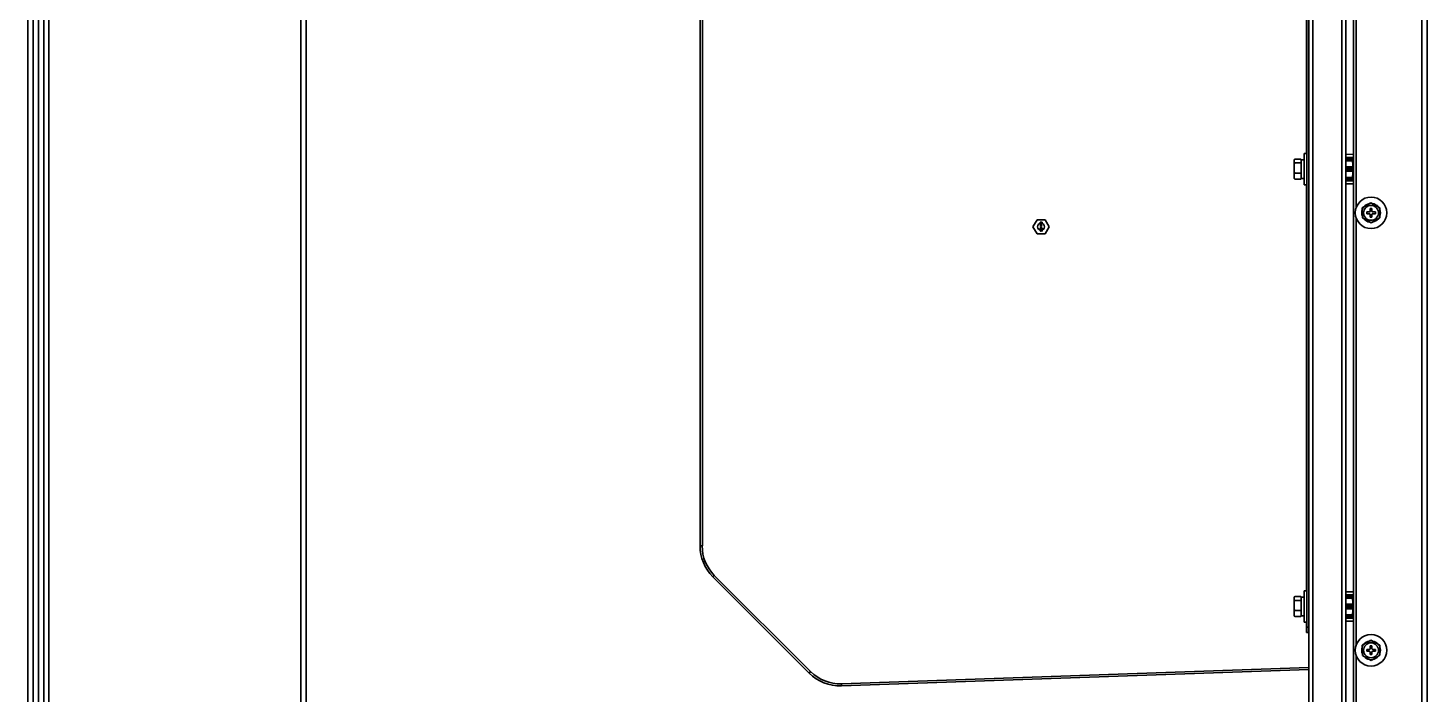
# Model space of a CAD drawing. Header units: millimetres. Extents: x 32496 to 166256, y 3504 to 23939.
# Drawn here: x 83471 to 84271, y 20642 to 21023 of the extents above; entities that cross this region are included whole.
import ezdxf

# ---------------------------------------------------------------- set-up
doc = ezdxf.new("R2010")
doc.units = ezdxf.units.MM
doc.layers.get('0').update_dxf_attribs({"lineweight": 35})

# ---------------------------------------------------------------- blocks, each defined once
blk = doc.blocks.new('1250-8')
at = {"color": 7, "linetype": 'Continuous'}
for p, q in [((38626.94, -21947.52), (38626.94, -24607.52)), ((38617.94, -24512.52), (38617.94, -21993.52)), ((38620.94, -24512.52), (38620.94, -21993.52)), ((39414.94, -21998.52), (39414.94, -24507.52)), ((39350.44, -23332.52), (39350.44, -22396.72)), ((39375.94, -23408.02), (39375.94, -22394.52)), ((39349.24, -22423.92), (39349.24, -23259.32)), ((39371.44, -22426.52), (39371.44, -23332.52)), ((39002.24, -23209.87), (39002.24, -22482.98)), ((38776.94, -22904.11), (38776.94, -23601.93)), ((39342.04, -22999.99), (39342.04, -22989.05)), ((39345.74, -22988.79), (39342.34, -22988.79)), ((39345.74, -22991.03), (39342.34, -22991.03)), ((39346.04, -22999.99), (39346.04, -22989.05)), ((39347.64, -22989.17), (39346.04, -22989.17)), ((39347.64, -22985.52), (39347.64, -23003.52)), ((39349.24, -22985.52), (39347.64, -22985.52)), ((39371.44, -22986.06), (39375.94, -22986.18)), ((39345.74, -22996.76), (39342.34, -22996.76)), ((39347.64, -22999.87), (39346.04, -22999.87)), ((39345.74, -23000.25), (39342.34, -23000.25)), ((39349.24, -23003.52), (39347.64, -23003.52)), ((39375.94, -23002.86), (39371.44, -23002.98)), ((39380.92, -23016.68), (39385.89, -23013.75)), ((39385.89, -23013.75), (39390.92, -23016.59)), ((39192.62, -23027.45), (39194.93, -23023.45)), ((39199.55, -23023.45), (39194.93, -23023.45)), ((39199.55, -23023.45), (39201.86, -23027.45)), ((39380.97, -23022.45), (39380.92, -23016.68)), ((39385.99, -23025.29), (39380.97, -23022.45)), ((39383.44, -23019.04), (39384.94, -23019.03)), ((39383.45, -23020.04), (39383.44, -23019.04)), ((39384.95, -23020.03), (39383.45, -23020.04)), ((39385.42, -23017.03), (39386.42, -23017.02)), ((39385.43, -23018.53), (39385.42, -23017.03)), ((39385.47, -23022.03), (39385.45, -23020.53)), ((39386.47, -23022.02), (39385.47, -23022.03)), ((39390.97, -23022.36), (39385.99, -23025.29)), ((39386.42, -23017.02), (39386.43, -23018.52)), ((39386.45, -23020.52), (39386.47, -23022.02)), ((39386.94, -23019.01), (39388.44, -23019)), ((39388.45, -23020), (39386.95, -23020.01)), ((39388.44, -23019), (39388.45, -23020)), ((39390.97, -23022.36), (39390.92, -23016.59)), ((39194.93, -23031.45), (39192.62, -23027.45)), ((39194.93, -23031.45), (39199.55, -23031.45)), ((39196.64, -23025.02), (39196.64, -23024.87)), ((39196.64, -23024.87), (39197.84, -23024.87)), ((39197.59, -23025.02), (39196.64, -23025.37)), ((39197.59, -23025.02), (39196.64, -23025.02)), ((39196.64, -23025.57), (39196.64, -23025.37)), ((39196.64, -23025.57), (39197.59, -23025.92)), ((39196.64, -23026.07), (39196.64, -23025.92)), ((39196.64, -23025.92), (39197.59, -23025.92)), ((39197.84, -23026.07), (39196.64, -23026.07)), ((39196.64, -23027.02), (39196.64, -23026.87)), ((39196.64, -23026.87), (39197, -23026.87)), ((39197, -23027.02), (39196.64, -23027.02)), ((39196.64, -23028.92), (39196.64, -23028.02)), ((39196.64, -23028.02), (39196.77, -23028.02)), ((39196.77, -23028.92), (39196.64, -23028.92)), ((39196.67, -23029.37), (39196.64, -23029.5)), ((39196.64, -23029.65), (39196.64, -23029.5)), ((39196.64, -23029.65), (39196.67, -23029.77)), ((39196.75, -23029.25), (39196.67, -23029.37)), ((39196.67, -23029.77), (39196.75, -23029.9)), ((39196.85, -23029.17), (39196.75, -23029.25)), ((39196.75, -23029.9), (39196.85, -23029.97)), ((39196.77, -23025.47), (39197.84, -23025.1)), ((39197.84, -23025.85), (39196.77, -23025.47)), ((39197.41, -23028.72), (39196.77, -23028.02)), ((39196.77, -23028.22), (39196.77, -23028.92)), ((39196.77, -23028.22), (39197.33, -23028.85)), ((39196.77, -23029.5), (39196.8, -23029.4)), ((39196.77, -23029.5), (39196.77, -23029.65)), ((39196.8, -23029.75), (39196.77, -23029.65)), ((39196.8, -23029.4), (39196.85, -23029.32)), ((39196.85, -23029.82), (39196.8, -23029.75)), ((39196.95, -23029.12), (39196.85, -23029.17)), ((39196.85, -23029.32), (39196.95, -23029.27)), ((39196.92, -23029.87), (39196.85, -23029.82)), ((39196.85, -23029.97), (39196.98, -23030.02)), ((39197, -23029.9), (39196.92, -23029.87)), ((39196.95, -23029.12), (39196.95, -23029.27)), ((39197.08, -23030.02), (39196.98, -23030.02)), ((39197, -23026.87), (39197, -23026.27)), ((39197, -23026.27), (39197.15, -23026.27)), ((39197, -23027.27), (39197, -23027.02)), ((39197.15, -23027.27), (39197, -23027.27)), ((39197, -23029.9), (39197.05, -23029.9)), ((39197.03, -23027.67), (39197.03, -23027.62)), ((39197.03, -23027.62), (39197.21, -23027.62)), ((39197.21, -23027.67), (39197.03, -23027.67)), ((39197.13, -23029.87), (39197.05, -23029.9)), ((39197.1, -23027.47), (39197.08, -23027.5)), ((39197.08, -23027.5), (39197.21, -23027.62)), ((39197.21, -23027.67), (39197.08, -23027.8)), ((39197.08, -23027.8), (39197.1, -23027.82)), ((39197.08, -23030.02), (39197.21, -23029.97)), ((39197.26, -23027.62), (39197.1, -23027.47)), ((39197.1, -23027.82), (39197.26, -23027.67)), ((39197.21, -23029.82), (39197.13, -23029.87)), ((39197.84, -23026.87), (39197.15, -23026.27)), ((39197.15, -23026.45), (39197.15, -23026.87)), ((39197.15, -23026.45), (39197.64, -23026.87)), ((39197.15, -23026.87), (39197.64, -23026.87)), ((39197.15, -23027.02), (39197.15, -23027.27)), ((39197.84, -23027.02), (39197.15, -23027.02)), ((39197.18, -23029.3), (39197.18, -23029.12)), ((39197.18, -23029.12), (39197.84, -23029.12)), ((39197.18, -23029.3), (39197.26, -23029.4)), ((39197.26, -23029.75), (39197.21, -23029.82)), ((39197.21, -23029.97), (39197.31, -23029.9)), ((39197.41, -23027.47), (39197.26, -23027.62)), ((39197.26, -23027.67), (39197.41, -23027.82)), ((39197.26, -23029.4), (39197.28, -23029.5)), ((39197.28, -23029.65), (39197.26, -23029.75)), ((39197.28, -23029.65), (39197.28, -23029.5)), ((39197.31, -23027.62), (39197.43, -23027.5)), ((39197.31, -23027.62), (39197.49, -23027.62)), ((39197.43, -23027.8), (39197.31, -23027.67)), ((39197.49, -23027.67), (39197.31, -23027.67)), ((39197.38, -23029.37), (39197.31, -23029.25)), ((39197.72, -23029.25), (39197.31, -23029.25)), ((39197.31, -23029.9), (39197.38, -23029.77)), ((39197.33, -23028.85), (39197.41, -23028.9)), ((39197.41, -23029.5), (39197.38, -23029.37)), ((39197.38, -23029.77), (39197.41, -23029.65)), ((39197.43, -23027.5), (39197.41, -23027.47)), ((39197.41, -23027.82), (39197.43, -23027.8)), ((39197.51, -23028.77), (39197.41, -23028.72)), ((39197.41, -23028.9), (39197.51, -23028.92)), ((39197.41, -23029.5), (39197.41, -23029.65)), ((39197.49, -23027.62), (39197.49, -23027.67)), ((39197.51, -23028.77), (39197.56, -23028.77)), ((39197.56, -23028.92), (39197.51, -23028.92)), ((39197.56, -23028.17), (39197.56, -23028.05)), ((39197.66, -23028.07), (39197.56, -23028.05)), ((39197.56, -23028.17), (39197.64, -23028.22)), ((39197.64, -23028.72), (39197.56, -23028.77)), ((39197.56, -23028.92), (39197.66, -23028.9)), ((39197.64, -23028.22), (39197.69, -23028.3)), ((39197.69, -23028.65), (39197.64, -23028.72)), ((39197.77, -23028.17), (39197.66, -23028.07)), ((39197.66, -23028.9), (39197.77, -23028.8)), ((39197.69, -23028.3), (39197.72, -23028.42)), ((39197.72, -23028.52), (39197.69, -23028.65)), ((39197.72, -23028.52), (39197.72, -23028.42)), ((39197.72, -23029.97), (39197.72, -23029.25)), ((39197.84, -23029.97), (39197.72, -23029.97)), ((39197.82, -23028.27), (39197.77, -23028.17)), ((39197.77, -23028.8), (39197.82, -23028.7)), ((39197.84, -23028.45), (39197.82, -23028.27)), ((39197.82, -23028.7), (39197.84, -23028.55)), ((39197.84, -23024.87), (39197.84, -23025.1)), ((39197.84, -23025.85), (39197.84, -23026.07)), ((39197.84, -23026.87), (39197.84, -23027.02)), ((39197.84, -23028.45), (39197.84, -23028.55)), ((39197.84, -23029.12), (39197.84, -23029.97)), ((39201.86, -23027.45), (39199.55, -23031.45)), ((39002.24, -23209.87), (39003.64, -23209.87)), ((39010.41, -23226.7), (39009.57, -23227.55)), ((39009.57, -23227.55), (39064.57, -23282.55)), ((39065.41, -23281.7), (39010.41, -23226.7)), ((39342.04, -23249.99), (39342.04, -23239.05)), ((39345.74, -23238.79), (39342.34, -23238.79)), ((39346.04, -23249.99), (39346.04, -23239.05)), ((39347.64, -23239.17), (39346.04, -23239.17)), ((39347.64, -23235.52), (39347.64, -23253.52)), ((39349.24, -23235.52), (39347.64, -23235.52)), ((39371.44, -23236.06), (39375.94, -23236.18)), ((39345.74, -23241.03), (39342.34, -23241.03)), ((39345.74, -23246.76), (39342.34, -23246.76)), ((39345.74, -23250.25), (39342.34, -23250.25)), ((39347.64, -23249.87), (39346.04, -23249.87)), ((39349.24, -23253.52), (39347.64, -23253.52)), ((39375.94, -23252.86), (39371.44, -23252.98)), ((39350.44, -23259.32), (39349.04, -23259.32)), ((39380.92, -23266.68), (39385.89, -23263.75)), ((39385.89, -23263.75), (39390.92, -23266.59)), ((39380.97, -23272.45), (39380.92, -23266.68)), ((39383.44, -23269.04), (39384.94, -23269.03)), ((39383.45, -23270.04), (39383.44, -23269.04)), ((39384.95, -23270.03), (39383.45, -23270.04)), ((39385.42, -23267.03), (39386.42, -23267.02)), ((39385.43, -23268.53), (39385.42, -23267.03)), ((39385.47, -23272.03), (39385.45, -23270.53)), ((39386.42, -23267.02), (39386.43, -23268.52)), ((39386.45, -23270.52), (39386.47, -23272.02)), ((39386.94, -23269.01), (39388.44, -23269)), ((39388.45, -23270), (39386.95, -23270.01)), ((39388.44, -23269), (39388.45, -23270)), ((39390.97, -23272.36), (39390.92, -23266.59)), ((39350.4, -23279.32), (39083.07, -23288.66)), ((39350.4, -23279.32), (39350.44, -23280.52)), ((39350.4, -23279.32), (39350.44, -23279.32)), ((39385.99, -23275.29), (39380.97, -23272.45)), ((39386.47, -23272.02), (39385.47, -23272.03)), ((39390.97, -23272.36), (39385.99, -23275.29)), ((39083.12, -23289.86), (39350.44, -23280.52))]:
    blk.add_line(p, q, dxfattribs=at)
at = {"color": 9, "linetype": 'Continuous'}
for p, q in [((38629.94, -21947.52), (38629.94, -24607.52)), ((38773.94, -21947.52), (38773.94, -24607.52)), ((38623.94, -21998.52), (38623.94, -24507.52)), ((39417.94, -21998.52), (39417.94, -24507.52)), ((39352.64, -22394.52), (39352.64, -23332.52)), ((39369.24, -23332.52), (39369.24, -22426.52)), ((39003.64, -22480.55), (39003.64, -23209.87)), ((39349.04, -22985.52), (39349.04, -22753.52)), ((39377.34, -22772.17), (39377.34, -23016.9)), ((39375.65, -22987.88), (39371.44, -22987.77)), ((39375.64, -22988.18), (39371.44, -22988.07)), ((39371.44, -22988.32), (39375.39, -22988.43)), ((39371.44, -22988.82), (39375.38, -22988.93)), ((39371.44, -22989.23), (39375.68, -22989.23)), ((39375.38, -22989.71), (39371.44, -22989.71)), ((39375.38, -22989.23), (39375.38, -22988.93)), ((39375.68, -22988.93), (39375.38, -22988.93)), ((39375.64, -22988.18), (39375.39, -22988.43)), ((39375.64, -22988.18), (39375.65, -22987.88)), ((39375.68, -22988.73), (39375.94, -22988.48)), ((39375.68, -22988.93), (39375.68, -22989.23)), ((39371.44, -22993.24), (39375.48, -22993.24)), ((39371.44, -22993.61), (39375.48, -22993.61)), ((39371.44, -22993.76), (39375.64, -22993.76)), ((39375.64, -22994.06), (39371.44, -22994.06)), ((39371.44, -22994.98), (39375.64, -22994.98)), ((39375.64, -22995.28), (39371.44, -22995.28)), ((39375.48, -22995.43), (39371.44, -22995.43)), ((39375.48, -22995.8), (39371.44, -22995.8)), ((39371.44, -22999.33), (39375.38, -22999.33)), ((39375.68, -22999.81), (39371.44, -22999.81)), ((39375.38, -23000.12), (39375.38, -22999.81)), ((39375.48, -22993.61), (39375.64, -22993.76)), ((39375.64, -22995.28), (39375.48, -22995.43)), ((39375.64, -22994.06), (39375.64, -22993.76)), ((39375.64, -22995.28), (39375.64, -22994.98)), ((39375.68, -22999.81), (39375.68, -23000.12)), ((39375.94, -22993.46), (39375.78, -22993.31)), ((39375.78, -22995.73), (39375.94, -22995.58)), ((39349.04, -23235.52), (39349.04, -23003.52)), ((39375.38, -23000.12), (39371.44, -23000.22)), ((39375.39, -23000.62), (39371.44, -23000.72)), ((39371.44, -23000.97), (39375.64, -23000.86)), ((39371.44, -23001.27), (39375.65, -23001.16)), ((39375.38, -23000.12), (39375.68, -23000.12)), ((39375.39, -23000.62), (39375.64, -23000.86)), ((39375.65, -23001.16), (39375.64, -23000.86)), ((39375.94, -23000.56), (39375.68, -23000.32)), ((39377.34, -23022.17), (39377.34, -23266.9)), ((39375.65, -23237.88), (39371.44, -23237.77)), ((39375.64, -23238.18), (39371.44, -23238.07)), ((39371.44, -23238.32), (39375.39, -23238.43)), ((39371.44, -23238.82), (39375.38, -23238.93)), ((39371.44, -23239.23), (39375.68, -23239.23)), ((39375.38, -23239.71), (39371.44, -23239.71)), ((39375.38, -23239.23), (39375.38, -23238.93)), ((39375.68, -23238.93), (39375.38, -23238.93)), ((39375.64, -23238.18), (39375.39, -23238.43)), ((39375.64, -23238.18), (39375.65, -23237.88)), ((39375.68, -23238.73), (39375.94, -23238.48)), ((39375.68, -23238.93), (39375.68, -23239.23)), ((39371.44, -23243.24), (39375.48, -23243.24)), ((39371.44, -23243.61), (39375.48, -23243.61)), ((39371.44, -23243.76), (39375.64, -23243.76)), ((39375.64, -23244.06), (39371.44, -23244.06)), ((39371.44, -23244.98), (39375.64, -23244.98)), ((39375.64, -23245.28), (39371.44, -23245.28)), ((39375.48, -23245.43), (39371.44, -23245.43)), ((39375.48, -23245.8), (39371.44, -23245.8)), ((39375.48, -23243.61), (39375.64, -23243.76)), ((39375.64, -23245.28), (39375.48, -23245.43)), ((39375.64, -23244.06), (39375.64, -23243.76)), ((39375.64, -23245.28), (39375.64, -23244.98)), ((39375.94, -23243.46), (39375.78, -23243.31)), ((39375.78, -23245.73), (39375.94, -23245.58)), ((39349.04, -23259.32), (39349.04, -23253.52)), ((39371.44, -23249.33), (39375.38, -23249.33)), ((39375.68, -23249.81), (39371.44, -23249.81)), ((39375.38, -23250.12), (39371.44, -23250.22)), ((39375.39, -23250.62), (39371.44, -23250.72)), ((39371.44, -23250.97), (39375.64, -23250.86)), ((39371.44, -23251.27), (39375.65, -23251.16)), ((39375.38, -23250.12), (39375.38, -23249.81)), ((39375.38, -23250.12), (39375.68, -23250.12)), ((39375.39, -23250.62), (39375.64, -23250.86)), ((39375.65, -23251.16), (39375.64, -23250.86)), ((39375.68, -23249.81), (39375.68, -23250.12)), ((39375.94, -23250.56), (39375.68, -23250.32)), ((39349.24, -23256.32), (39350.44, -23256.32)), ((39377.34, -23272.17), (39377.34, -23408.02)), ((39064.57, -23282.55), (39065.41, -23281.7)), ((39083.07, -23288.66), (39083.12, -23289.86))]:
    blk.add_line(p, q, dxfattribs=at)
at = {"color": 7, "linetype": 'Continuous'}
for centre, radius in [((39385.94, -23019.52), 9), ((39385.94, -23019.52), 4.25), ((39197.24, -23027.45), 2), ((39385.94, -23269.52), 9), ((39385.94, -23269.52), 4.25)]:
    blk.add_circle(centre, radius, dxfattribs=at)
at = {"color": 9, "linetype": 'Continuous'}
for centre, start, end in [((39375.38, -22988.73), 0.04559, 88.45441), ((39375.48, -22993.31), 270.04714, 359.95286), ((39375.48, -22995.73), 0.04714, 89.95286), ((39375.38, -23000.32), 271.54559, 359.95441), ((39375.38, -23238.73), 0.04559, 88.45441), ((39375.48, -23243.31), 270.04714, 359.95286), ((39375.48, -23245.73), 0.04714, 89.95286), ((39375.38, -23250.32), 271.54559, 359.95441)]:
    blk.add_arc(centre, 0.3, start, end, dxfattribs=at)
at = {"color": 7, "linetype": 'Continuous'}
for centre, radius, start, end in [((39385.94, -23019.52), 5.35, 99.66914, 141.34853), ((39385.94, -23019.52), 5.47, 84.51639, 96.50129), ((39385.94, -23019.52), 5.35, 39.66914, 81.34853), ((39385.94, -23019.52), 5.35, 159.66914, 201.34853), ((39385.94, -23019.52), 5.47, 144.51639, 156.50129), ((39385.94, -23019.52), 5.47, 204.51639, 216.50129), ((39385.94, -23019.52), 5.35, 219.66914, 261.34853), ((39384.93, -23018.53), 0.5, 270.50884, 0.50884), ((39384.95, -23020.53), 0.5, 0.50884, 90.50884), ((39386.93, -23018.51), 0.5, 180.50884, 270.50884), ((39386.95, -23020.51), 0.5, 90.50884, 180.50884), ((39385.94, -23019.52), 5.35, 279.66914, 321.34853), ((39385.94, -23019.52), 5.47, 24.51639, 36.50129), ((39385.94, -23019.52), 5.47, 324.51639, 336.50129), ((39385.94, -23019.52), 5.35, 339.66914, 21.34853), ((39385.94, -23019.52), 5.47, 264.51639, 276.50129), ((39027.24, -23209.87), 25, 180, 225), ((39027.24, -23209.87), 23.8, 180, 225), ((39385.94, -23269.52), 5.35, 159.66914, 201.34853), ((39385.94, -23269.52), 5.47, 144.51639, 156.50129), ((39385.94, -23269.52), 5.47, 204.51639, 216.50129), ((39385.94, -23269.52), 5.35, 99.66914, 141.34853), ((39384.93, -23268.53), 0.5, 270.50884, 0.50884), ((39384.95, -23270.53), 0.5, 0.50884, 90.50884), ((39385.94, -23269.52), 5.47, 84.51639, 96.50129), ((39386.93, -23268.51), 0.5, 180.50884, 270.50884), ((39386.95, -23270.51), 0.5, 90.50884, 180.50884), ((39385.94, -23269.52), 5.35, 39.66914, 81.34853), ((39385.94, -23269.52), 5.47, 24.51639, 36.50129), ((39385.94, -23269.52), 5.47, 324.51639, 336.50129), ((39385.94, -23269.52), 5.35, 339.66914, 21.34853), ((39385.94, -23269.52), 5.35, 219.66914, 261.34853), ((39385.94, -23269.52), 5.47, 264.51639, 276.50129), ((39385.94, -23269.52), 5.35, 279.66914, 321.34853), ((39082.24, -23264.87), 25, 225, 272), ((39082.24, -23264.87), 23.8, 225, 272)]:
    blk.add_arc(centre, radius, start, end, dxfattribs=at)
for points, knots in [([(39342.34, -22988.79), (39342.32, -22988.81), (39342.21, -22988.9), (39342.11, -22988.98), (39342.04, -22989.05)], [0, 0, 0, 0, 0.257734, 1, 1, 1, 1]), ([(39342.04, -22990.77), (39342.07, -22990.8), (39342.16, -22990.88), (39342.26, -22990.97), (39342.34, -22991.03)], [0, 0, 0, 0, 0.242066, 1, 1, 1, 1]), ([(39345.74, -22988.79), (39345.77, -22988.81), (39345.87, -22988.9), (39345.97, -22988.98), (39346.04, -22989.05)], [0, 0, 0, 0, 0.257734, 1, 1, 1, 1]), ([(39346.04, -22990.77), (39346.02, -22990.8), (39345.92, -22990.88), (39345.82, -22990.97), (39345.74, -22991.03)], [0, 0, 0, 0, 0.242066, 1, 1, 1, 1]), ([(39342.34, -22996.76), (39342.32, -22996.79), (39342.21, -22996.92), (39342.11, -22997.05), (39342.04, -22997.16)], [0, 0, 0, 0, 0.253627, 1, 1, 1, 1]), ([(39342.04, -22999.85), (39342.07, -22999.88), (39342.16, -23000.02), (39342.26, -23000.15), (39342.34, -23000.25)], [0, 0, 0, 0, 0.246345, 1, 1, 1, 1]), ([(39342.34, -23000.25), (39342.32, -23000.23), (39342.21, -23000.15), (39342.11, -23000.06), (39342.04, -22999.99)], [0, 0, 0, 0, 0.257734, 1, 1, 1, 1]), ([(39345.74, -22996.76), (39345.77, -22996.79), (39345.88, -22996.92), (39345.97, -22997.05), (39346.04, -22997.16)], [0, 0, 0, 0, 0.253626, 1, 1, 1, 1]), ([(39346.04, -22999.85), (39346.02, -22999.88), (39345.93, -23000.02), (39345.82, -23000.15), (39345.74, -23000.25)], [0, 0, 0, 0, 0.246346, 1, 1, 1, 1]), ([(39345.74, -23000.25), (39345.77, -23000.23), (39345.87, -23000.15), (39345.97, -23000.06), (39346.04, -22999.99)], [0, 0, 0, 0, 0.257734, 1, 1, 1, 1]), ([(39342.34, -23238.79), (39342.32, -23238.81), (39342.21, -23238.9), (39342.11, -23238.98), (39342.04, -23239.05)], [0, 0, 0, 0, 0.257734, 1, 1, 1, 1]), ([(39345.74, -23238.79), (39345.77, -23238.81), (39345.87, -23238.9), (39345.97, -23238.98), (39346.04, -23239.05)], [0, 0, 0, 0, 0.257734, 1, 1, 1, 1]), ([(39342.04, -23240.77), (39342.07, -23240.8), (39342.16, -23240.88), (39342.26, -23240.97), (39342.34, -23241.03)], [0, 0, 0, 0, 0.242066, 1, 1, 1, 1]), ([(39342.34, -23246.76), (39342.32, -23246.79), (39342.21, -23246.92), (39342.11, -23247.05), (39342.04, -23247.16)], [0, 0, 0, 0, 0.253627, 1, 1, 1, 1]), ([(39346.04, -23240.77), (39346.02, -23240.8), (39345.92, -23240.88), (39345.82, -23240.97), (39345.74, -23241.03)], [0, 0, 0, 0, 0.242066, 1, 1, 1, 1]), ([(39345.74, -23246.76), (39345.77, -23246.79), (39345.88, -23246.92), (39345.97, -23247.05), (39346.04, -23247.16)], [0, 0, 0, 0, 0.253626, 1, 1, 1, 1]), ([(39342.04, -23249.85), (39342.07, -23249.88), (39342.16, -23250.02), (39342.26, -23250.15), (39342.34, -23250.25)], [0, 0, 0, 0, 0.246345, 1, 1, 1, 1]), ([(39342.34, -23250.25), (39342.32, -23250.23), (39342.21, -23250.15), (39342.11, -23250.06), (39342.04, -23249.99)], [0, 0, 0, 0, 0.257734, 1, 1, 1, 1]), ([(39346.04, -23249.85), (39346.02, -23249.88), (39345.93, -23250.02), (39345.82, -23250.15), (39345.74, -23250.25)], [0, 0, 0, 0, 0.246346, 1, 1, 1, 1]), ([(39345.74, -23250.25), (39345.77, -23250.23), (39345.87, -23250.15), (39345.97, -23250.06), (39346.04, -23249.99)], [0, 0, 0, 0, 0.257734, 1, 1, 1, 1])]:
    blk.add_open_spline(points, degree=3, knots=knots, dxfattribs=at)
for points in [[(39342.34, -22991.03), (39342.24, -22991.24), (39342.13, -22991.46), (39342.04, -22991.68)], [(39345.74, -22991.03), (39345.85, -22991.24), (39345.95, -22991.46), (39346.04, -22991.68)], [(39342.04, -22996.1), (39342.13, -22996.32), (39342.24, -22996.54), (39342.34, -22996.76)], [(39346.04, -22996.1), (39345.95, -22996.32), (39345.85, -22996.54), (39345.74, -22996.76)], [(39342.34, -23241.03), (39342.24, -23241.24), (39342.13, -23241.46), (39342.04, -23241.68)], [(39342.04, -23246.1), (39342.13, -23246.32), (39342.24, -23246.54), (39342.34, -23246.76)], [(39345.74, -23241.03), (39345.85, -23241.24), (39345.95, -23241.46), (39346.04, -23241.68)], [(39346.04, -23246.1), (39345.95, -23246.32), (39345.85, -23246.54), (39345.74, -23246.76)]]:
    blk.add_open_spline(points, degree=3, dxfattribs=at)
at = {"color": 9, "linetype": 'Continuous'}
for points, knots in [([(39375.38, -22988.93), (39375.38, -22988.89), (39375.38, -22988.83), (39375.38, -22988.74), (39375.38, -22988.66), (39375.38, -22988.58), (39375.38, -22988.53), (39375.39, -22988.49), (39375.39, -22988.47), (39375.39, -22988.45), (39375.39, -22988.44), (39375.39, -22988.43), (39375.39, -22988.43), (39375.39, -22988.43)], [0, 0, 0, 0, 0.191865, 0.376744, 0.547504, 0.697965, 0.822471, 0.873511, 0.916408, 0.950791, 0.976313, 0.992755, 1, 1, 1, 1]), ([(39375.38, -22989.23), (39375.38, -22989.33), (39375.38, -22989.47), (39375.38, -22989.63), (39375.38, -22989.69), (39375.38, -22989.71)], [0, 0, 0, 0, 0.626748, 0.857897, 1, 1, 1, 1]), ([(39375.38, -22989.71), (39375.42, -22989.71), (39375.5, -22989.7), (39375.6, -22989.63), (39375.66, -22989.53), (39375.68, -22989.46), (39375.68, -22989.42)], [0, 0, 0, 0, 0.24419, 0.506199, 0.764301, 1, 1, 1, 1]), ([(39375.38, -22989.71), (39375.39, -22989.78), (39375.4, -22989.95), (39375.42, -22990.39), (39375.44, -22991.09), (39375.47, -22992.1), (39375.47, -22992.84), (39375.48, -22993.24)], [0, 0, 0, 0, 0.061441, 0.144553, 0.370069, 0.661671, 1, 1, 1, 1]), ([(39375.64, -22988.18), (39375.72, -22988.18), (39375.87, -22988.25), (39375.94, -22988.4), (39375.94, -22988.48)], [0, 0, 0, 0, 0.500055, 1, 1, 1, 1]), ([(39375.65, -22987.88), (39375.7, -22987.88), (39375.8, -22987.89), (39375.9, -22987.94), (39375.94, -22987.96)], [0, 0, 0, 0, 0.499995, 1, 1, 1, 1]), ([(39375.68, -22988.93), (39375.68, -22988.9), (39375.68, -22988.86), (39375.68, -22988.82), (39375.68, -22988.79), (39375.68, -22988.76), (39375.68, -22988.75), (39375.68, -22988.74), (39375.68, -22988.73), (39375.68, -22988.73), (39375.68, -22988.73), (39375.68, -22988.73)], [0, 0, 0, 0, 0.376256, 0.547284, 0.697782, 0.821563, 0.915064, 0.949559, 0.975412, 0.992291, 1, 1, 1, 1]), ([(39375.68, -22989.42), (39375.68, -22989.41), (39375.68, -22989.39), (39375.68, -22989.32), (39375.68, -22989.27), (39375.68, -22989.23)], [0, 0, 0, 0, 0.142084, 0.37268, 1, 1, 1, 1]), ([(39375.68, -22989.42), (39375.69, -22989.5), (39375.7, -22989.68), (39375.72, -22990.14), (39375.74, -22990.89), (39375.77, -22991.95), (39375.77, -22992.74), (39375.78, -22993.16)], [0, 0, 0, 0, 0.061395, 0.144509, 0.37004, 0.66166, 1, 1, 1, 1]), ([(39375.48, -22995.8), (39375.47, -22996.2), (39375.47, -22996.94), (39375.44, -22997.95), (39375.42, -22998.66), (39375.4, -22999.09), (39375.39, -22999.26), (39375.38, -22999.33)], [0, 0, 0, 0, 0.338355, 0.629954, 0.855464, 0.938566, 1, 1, 1, 1]), ([(39375.38, -22999.33), (39375.38, -22999.35), (39375.38, -22999.41), (39375.38, -22999.57), (39375.38, -22999.71), (39375.38, -22999.81)], [0, 0, 0, 0, 0.142103, 0.373252, 1, 1, 1, 1]), ([(39375.38, -22999.33), (39375.42, -22999.33), (39375.5, -22999.35), (39375.6, -22999.41), (39375.66, -22999.51), (39375.68, -22999.58), (39375.68, -22999.62)], [0, 0, 0, 0, 0.244194, 0.506207, 0.764309, 1, 1, 1, 1]), ([(39375.48, -22993.24), (39375.51, -22993.24), (39375.57, -22993.23), (39375.64, -22993.22), (39375.68, -22993.22), (39375.72, -22993.2), (39375.75, -22993.19), (39375.77, -22993.17), (39375.78, -22993.16)], [0, 0, 0, 0, 0.342341, 0.509911, 0.661781, 0.788869, 0.88694, 1, 1, 1, 1]), ([(39375.48, -22993.24), (39375.48, -22993.29), (39375.48, -22993.36), (39375.48, -22993.44), (39375.48, -22993.5), (39375.48, -22993.54), (39375.48, -22993.57), (39375.48, -22993.59), (39375.48, -22993.6), (39375.48, -22993.6), (39375.48, -22993.61), (39375.48, -22993.61)], [0, 0, 0, 0, 0.393038, 0.563438, 0.710435, 0.830302, 0.919884, 0.952586, 0.976912, 0.992743, 1, 1, 1, 1]), ([(39375.48, -22995.43), (39375.48, -22995.43), (39375.48, -22995.44), (39375.48, -22995.44), (39375.48, -22995.45), (39375.48, -22995.47), (39375.48, -22995.5), (39375.48, -22995.54), (39375.48, -22995.6), (39375.48, -22995.69), (39375.48, -22995.76), (39375.48, -22995.8)], [0, 0, 0, 0, 0.007257, 0.023087, 0.047413, 0.080116, 0.169697, 0.289565, 0.436561, 0.606962, 1, 1, 1, 1]), ([(39375.48, -22995.8), (39375.51, -22995.8), (39375.57, -22995.81), (39375.64, -22995.82), (39375.68, -22995.83), (39375.72, -22995.84), (39375.75, -22995.85), (39375.77, -22995.87), (39375.78, -22995.88)], [0, 0, 0, 0, 0.340142, 0.507352, 0.659399, 0.787095, 0.885926, 1, 1, 1, 1]), ([(39375.94, -22993.46), (39375.94, -22993.54), (39375.87, -22993.7), (39375.71, -22993.76), (39375.64, -22993.76)], [0, 0, 0, 0, 0.500041, 1, 1, 1, 1]), ([(39375.94, -22993.98), (39375.9, -22994.01), (39375.8, -22994.05), (39375.69, -22994.06), (39375.64, -22994.06)], [0, 0, 0, 0, 0.49999, 1, 1, 1, 1]), ([(39375.64, -22994.98), (39375.69, -22994.98), (39375.8, -22994.99), (39375.9, -22995.04), (39375.94, -22995.06)], [0, 0, 0, 0, 0.50001, 1, 1, 1, 1]), ([(39375.64, -22995.28), (39375.71, -22995.28), (39375.87, -22995.34), (39375.94, -22995.5), (39375.94, -22995.58)], [0, 0, 0, 0, 0.500043, 1, 1, 1, 1]), ([(39375.78, -22995.88), (39375.77, -22996.3), (39375.77, -22997.09), (39375.74, -22998.15), (39375.72, -22998.9), (39375.7, -22999.36), (39375.69, -22999.54), (39375.68, -22999.62)], [0, 0, 0, 0, 0.33834, 0.629961, 0.855491, 0.938605, 1, 1, 1, 1]), ([(39375.68, -22999.81), (39375.68, -22999.77), (39375.68, -22999.72), (39375.68, -22999.65), (39375.68, -22999.63), (39375.68, -22999.62)], [0, 0, 0, 0, 0.627241, 0.857828, 1, 1, 1, 1]), ([(39375.78, -22993.31), (39375.78, -22993.31), (39375.78, -22993.3), (39375.78, -22993.3), (39375.78, -22993.28), (39375.78, -22993.26), (39375.78, -22993.24), (39375.78, -22993.21), (39375.78, -22993.18), (39375.78, -22993.16)], [0, 0, 0, 0, 0.023941, 0.081419, 0.170801, 0.290209, 0.437273, 0.607746, 1, 1, 1, 1]), ([(39375.78, -22995.88), (39375.78, -22995.86), (39375.78, -22995.83), (39375.78, -22995.8), (39375.78, -22995.78), (39375.78, -22995.76), (39375.78, -22995.75), (39375.78, -22995.74), (39375.78, -22995.73), (39375.78, -22995.73)], [0, 0, 0, 0, 0.392163, 0.562658, 0.709753, 0.82918, 0.918571, 0.976054, 1, 1, 1, 1]), ([(39375.39, -23000.62), (39375.39, -23000.61), (39375.39, -23000.61), (39375.39, -23000.6), (39375.39, -23000.59), (39375.39, -23000.57), (39375.39, -23000.55), (39375.38, -23000.51), (39375.38, -23000.46), (39375.38, -23000.39), (39375.38, -23000.3), (39375.38, -23000.21), (39375.38, -23000.15), (39375.38, -23000.12)], [0, 0, 0, 0, 0.007246, 0.023687, 0.049209, 0.083591, 0.126488, 0.177528, 0.302034, 0.452496, 0.623256, 0.808135, 1, 1, 1, 1]), ([(39375.94, -23000.56), (39375.94, -23000.64), (39375.87, -23000.8), (39375.72, -23000.86), (39375.64, -23000.86)], [0, 0, 0, 0, 0.500053, 1, 1, 1, 1]), ([(39375.94, -23001.08), (39375.9, -23001.11), (39375.8, -23001.15), (39375.7, -23001.16), (39375.65, -23001.16)], [0, 0, 0, 0, 0.500005, 1, 1, 1, 1]), ([(39375.68, -23000.32), (39375.68, -23000.32), (39375.68, -23000.31), (39375.68, -23000.31), (39375.68, -23000.31), (39375.68, -23000.3), (39375.68, -23000.28), (39375.68, -23000.25), (39375.68, -23000.22), (39375.68, -23000.18), (39375.68, -23000.14), (39375.68, -23000.12)], [0, 0, 0, 0, 0.007732, 0.024659, 0.050575, 0.085143, 0.17878, 0.302628, 0.45308, 0.623985, 1, 1, 1, 1]), ([(39375.38, -23238.93), (39375.38, -23238.89), (39375.38, -23238.83), (39375.38, -23238.74), (39375.38, -23238.66), (39375.38, -23238.58), (39375.38, -23238.53), (39375.39, -23238.49), (39375.39, -23238.47), (39375.39, -23238.45), (39375.39, -23238.44), (39375.39, -23238.43), (39375.39, -23238.43), (39375.39, -23238.43)], [0, 0, 0, 0, 0.191865, 0.376744, 0.547504, 0.697965, 0.822471, 0.873511, 0.916408, 0.950791, 0.976313, 0.992755, 1, 1, 1, 1]), ([(39375.38, -23239.23), (39375.38, -23239.33), (39375.38, -23239.47), (39375.38, -23239.63), (39375.38, -23239.69), (39375.38, -23239.71)], [0, 0, 0, 0, 0.626748, 0.857897, 1, 1, 1, 1]), ([(39375.38, -23239.71), (39375.42, -23239.71), (39375.5, -23239.7), (39375.6, -23239.63), (39375.66, -23239.53), (39375.68, -23239.46), (39375.68, -23239.42)], [0, 0, 0, 0, 0.24419, 0.506199, 0.764301, 1, 1, 1, 1]), ([(39375.38, -23239.71), (39375.39, -23239.78), (39375.4, -23239.95), (39375.42, -23240.39), (39375.44, -23241.09), (39375.47, -23242.1), (39375.47, -23242.84), (39375.48, -23243.24)], [0, 0, 0, 0, 0.061441, 0.144553, 0.370069, 0.661671, 1, 1, 1, 1]), ([(39375.64, -23238.18), (39375.72, -23238.18), (39375.87, -23238.25), (39375.94, -23238.4), (39375.94, -23238.48)], [0, 0, 0, 0, 0.500055, 1, 1, 1, 1]), ([(39375.65, -23237.88), (39375.7, -23237.88), (39375.8, -23237.89), (39375.9, -23237.94), (39375.94, -23237.96)], [0, 0, 0, 0, 0.499995, 1, 1, 1, 1]), ([(39375.68, -23238.93), (39375.68, -23238.9), (39375.68, -23238.86), (39375.68, -23238.82), (39375.68, -23238.79), (39375.68, -23238.76), (39375.68, -23238.75), (39375.68, -23238.74), (39375.68, -23238.73), (39375.68, -23238.73), (39375.68, -23238.73), (39375.68, -23238.73)], [0, 0, 0, 0, 0.376256, 0.547284, 0.697782, 0.821563, 0.915064, 0.949559, 0.975412, 0.992291, 1, 1, 1, 1]), ([(39375.68, -23239.42), (39375.68, -23239.41), (39375.68, -23239.39), (39375.68, -23239.32), (39375.68, -23239.27), (39375.68, -23239.23)], [0, 0, 0, 0, 0.142084, 0.37268, 1, 1, 1, 1]), ([(39375.68, -23239.42), (39375.69, -23239.5), (39375.7, -23239.68), (39375.72, -23240.14), (39375.74, -23240.89), (39375.77, -23241.95), (39375.77, -23242.74), (39375.78, -23243.16)], [0, 0, 0, 0, 0.061395, 0.144509, 0.37004, 0.66166, 1, 1, 1, 1]), ([(39375.48, -23245.8), (39375.47, -23246.2), (39375.47, -23246.94), (39375.44, -23247.95), (39375.42, -23248.66), (39375.4, -23249.09), (39375.39, -23249.26), (39375.38, -23249.33)], [0, 0, 0, 0, 0.338355, 0.629954, 0.855464, 0.938566, 1, 1, 1, 1]), ([(39375.48, -23243.24), (39375.51, -23243.24), (39375.57, -23243.23), (39375.64, -23243.22), (39375.68, -23243.22), (39375.72, -23243.2), (39375.75, -23243.19), (39375.77, -23243.17), (39375.78, -23243.16)], [0, 0, 0, 0, 0.342341, 0.509911, 0.661781, 0.788869, 0.88694, 1, 1, 1, 1]), ([(39375.48, -23243.24), (39375.48, -23243.29), (39375.48, -23243.36), (39375.48, -23243.44), (39375.48, -23243.5), (39375.48, -23243.54), (39375.48, -23243.57), (39375.48, -23243.59), (39375.48, -23243.6), (39375.48, -23243.6), (39375.48, -23243.61), (39375.48, -23243.61)], [0, 0, 0, 0, 0.393038, 0.563438, 0.710435, 0.830302, 0.919884, 0.952586, 0.976912, 0.992743, 1, 1, 1, 1]), ([(39375.48, -23245.43), (39375.48, -23245.43), (39375.48, -23245.44), (39375.48, -23245.44), (39375.48, -23245.45), (39375.48, -23245.47), (39375.48, -23245.5), (39375.48, -23245.54), (39375.48, -23245.6), (39375.48, -23245.69), (39375.48, -23245.76), (39375.48, -23245.8)], [0, 0, 0, 0, 0.007257, 0.023087, 0.047413, 0.080116, 0.169697, 0.289565, 0.436561, 0.606962, 1, 1, 1, 1]), ([(39375.48, -23245.8), (39375.51, -23245.8), (39375.57, -23245.81), (39375.64, -23245.82), (39375.68, -23245.83), (39375.72, -23245.84), (39375.75, -23245.85), (39375.77, -23245.87), (39375.78, -23245.88)], [0, 0, 0, 0, 0.340142, 0.507352, 0.659399, 0.787095, 0.885926, 1, 1, 1, 1]), ([(39375.94, -23243.46), (39375.94, -23243.54), (39375.87, -23243.7), (39375.71, -23243.76), (39375.64, -23243.76)], [0, 0, 0, 0, 0.500041, 1, 1, 1, 1]), ([(39375.94, -23243.98), (39375.9, -23244.01), (39375.8, -23244.05), (39375.69, -23244.06), (39375.64, -23244.06)], [0, 0, 0, 0, 0.49999, 1, 1, 1, 1]), ([(39375.64, -23244.98), (39375.69, -23244.98), (39375.8, -23244.99), (39375.9, -23245.04), (39375.94, -23245.06)], [0, 0, 0, 0, 0.50001, 1, 1, 1, 1]), ([(39375.64, -23245.28), (39375.71, -23245.28), (39375.87, -23245.34), (39375.94, -23245.5), (39375.94, -23245.58)], [0, 0, 0, 0, 0.500043, 1, 1, 1, 1]), ([(39375.78, -23245.88), (39375.77, -23246.3), (39375.77, -23247.09), (39375.74, -23248.15), (39375.72, -23248.9), (39375.7, -23249.36), (39375.69, -23249.54), (39375.68, -23249.62)], [0, 0, 0, 0, 0.33834, 0.629961, 0.855491, 0.938605, 1, 1, 1, 1]), ([(39375.78, -23243.31), (39375.78, -23243.31), (39375.78, -23243.3), (39375.78, -23243.3), (39375.78, -23243.28), (39375.78, -23243.26), (39375.78, -23243.24), (39375.78, -23243.21), (39375.78, -23243.18), (39375.78, -23243.16)], [0, 0, 0, 0, 0.023941, 0.081419, 0.170801, 0.290209, 0.437273, 0.607746, 1, 1, 1, 1]), ([(39375.78, -23245.88), (39375.78, -23245.86), (39375.78, -23245.83), (39375.78, -23245.8), (39375.78, -23245.78), (39375.78, -23245.76), (39375.78, -23245.75), (39375.78, -23245.74), (39375.78, -23245.73), (39375.78, -23245.73)], [0, 0, 0, 0, 0.392163, 0.562658, 0.709753, 0.82918, 0.918571, 0.976054, 1, 1, 1, 1]), ([(39375.38, -23249.33), (39375.38, -23249.35), (39375.38, -23249.41), (39375.38, -23249.57), (39375.38, -23249.71), (39375.38, -23249.81)], [0, 0, 0, 0, 0.142103, 0.373252, 1, 1, 1, 1]), ([(39375.38, -23249.33), (39375.42, -23249.33), (39375.5, -23249.35), (39375.6, -23249.41), (39375.66, -23249.51), (39375.68, -23249.58), (39375.68, -23249.62)], [0, 0, 0, 0, 0.244194, 0.506207, 0.764309, 1, 1, 1, 1]), ([(39375.39, -23250.62), (39375.39, -23250.61), (39375.39, -23250.61), (39375.39, -23250.6), (39375.39, -23250.59), (39375.39, -23250.57), (39375.39, -23250.55), (39375.38, -23250.51), (39375.38, -23250.46), (39375.38, -23250.39), (39375.38, -23250.3), (39375.38, -23250.21), (39375.38, -23250.15), (39375.38, -23250.12)], [0, 0, 0, 0, 0.007246, 0.023687, 0.049209, 0.083591, 0.126488, 0.177528, 0.302034, 0.452496, 0.623256, 0.808135, 1, 1, 1, 1]), ([(39375.94, -23250.56), (39375.94, -23250.64), (39375.87, -23250.8), (39375.72, -23250.86), (39375.64, -23250.86)], [0, 0, 0, 0, 0.500053, 1, 1, 1, 1]), ([(39375.94, -23251.08), (39375.9, -23251.11), (39375.8, -23251.15), (39375.7, -23251.16), (39375.65, -23251.16)], [0, 0, 0, 0, 0.500005, 1, 1, 1, 1]), ([(39375.68, -23249.81), (39375.68, -23249.77), (39375.68, -23249.72), (39375.68, -23249.65), (39375.68, -23249.63), (39375.68, -23249.62)], [0, 0, 0, 0, 0.627241, 0.857828, 1, 1, 1, 1]), ([(39375.68, -23250.32), (39375.68, -23250.32), (39375.68, -23250.31), (39375.68, -23250.31), (39375.68, -23250.31), (39375.68, -23250.3), (39375.68, -23250.28), (39375.68, -23250.25), (39375.68, -23250.22), (39375.68, -23250.18), (39375.68, -23250.14), (39375.68, -23250.12)], [0, 0, 0, 0, 0.007732, 0.024659, 0.050575, 0.085143, 0.17878, 0.302628, 0.45308, 0.623985, 1, 1, 1, 1])]:
    blk.add_open_spline(points, degree=3, knots=knots, dxfattribs=at)

msp = doc.modelspace()

# ---------------------------------------------------------------- block references
at = {"color": 6}
msp.add_blockref('1250-8', (44853.364, 43936.945, 19235.731), dxfattribs=at)

doc.saveas('drawing.dxf')
